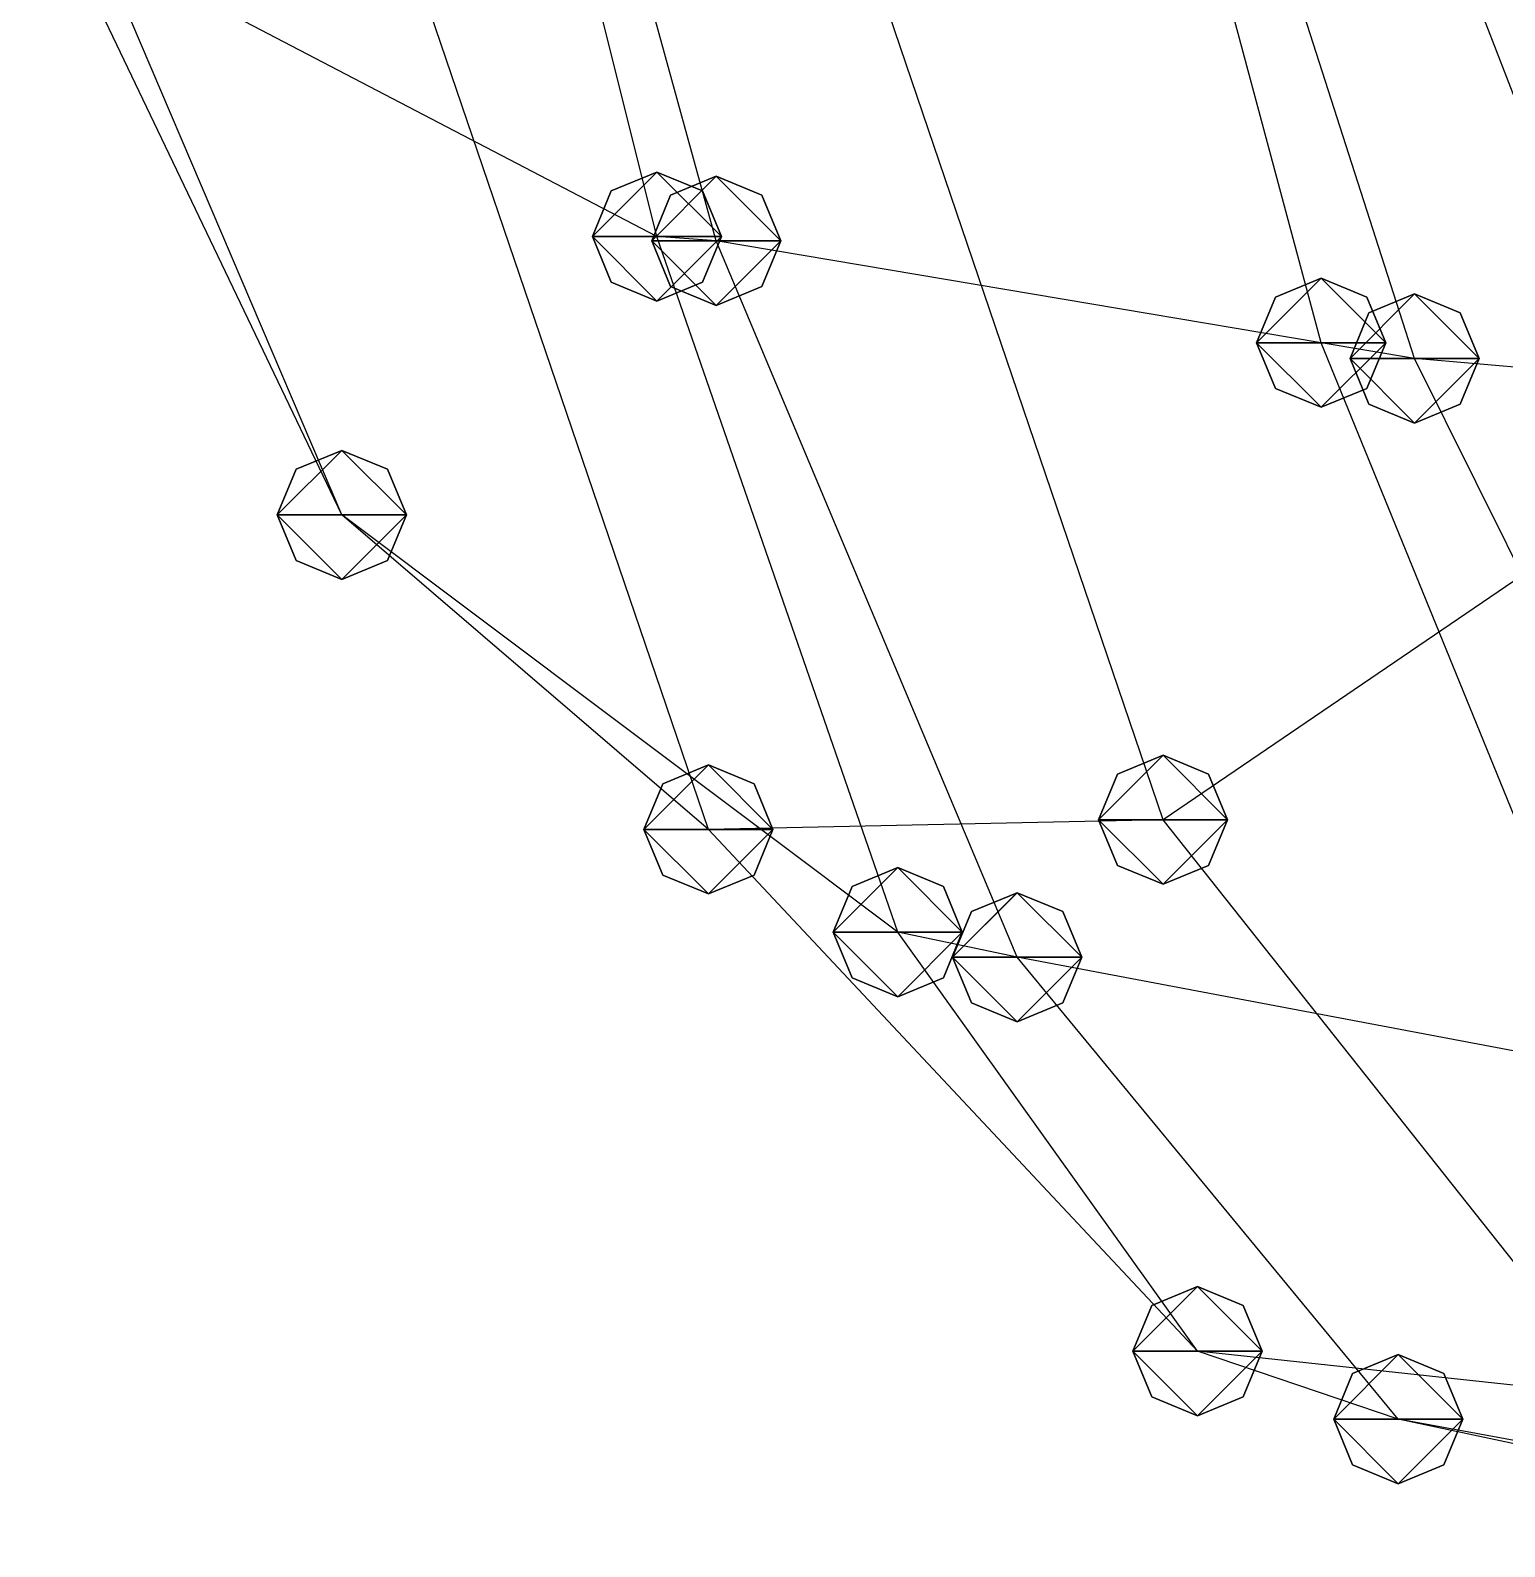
# Model space of a CAD drawing. Header units: metres. Extents: x -57 to 58, y -31 to 41.
# Drawn here: x -37.49 to -14.66, y -27.87 to -4.39 of the extents above; entities that cross this region are included whole.
import ezdxf

# ---------------------------------------------------------------- set-up
doc = ezdxf.new("R2010")
doc.units = ezdxf.units.M

msp = doc.modelspace()

# ---------------------------------------------------------------- linework, layer by layer
for p, q in [((-27.789587, -7.5868607, -145.81827), (-31.28638, 6.4191456, -156.56064)), ((-26.870605, -7.6509857, -146.76012), (-30.750374, 6.4158564, -157.0341)), ((-17.50293, -9.228746, -154.09206), (-21.314512, 4.981947, -164.30792)), ((-16.056509, -9.474102, -155.1622), (-20.677418, 4.9033146, -164.79713)), ((-12.219387, -11.356577, -96.934296), (-18.282597, 4.3190727, -94.81945)), ((-19.953245, -16.616627, -106.188644), (-25.821648, 0.6606579, -103.09273)), ((-32.66926, -11.897137, -128.93661), (-37.494102, -0.5846348, -123.43817)), ((-26.99409, -16.765816, -117.32324), (-32.272514, -1.2515945, -112.70344)), ((-32.66926, -11.897137, -128.93661), (-37.043148, -2.7556458, -139.89957)), ((-27.789587, -7.5868607, -145.81827), (-37.043148, -2.7556458, -139.89957)), ((-27.789587, -6.5868645, -145.82101), (-28.496695, -6.8797565, -145.8202)), ((-27.08248, -6.8797565, -145.8202), (-27.789587, -6.5868645, -145.82101)), ((-26.870605, -6.6509895, -146.76286), (-27.577713, -6.9438815, -146.76205)), ((-26.163498, -6.9438815, -146.76205), (-26.870605, -6.6509895, -146.76286)), ((-28.496695, -6.8797565, -145.8202), (-28.789587, -7.5868607, -145.81827)), ((-27.577713, -6.9438815, -146.76205), (-27.870605, -7.6509857, -146.76012)), ((-26.789587, -7.5868607, -145.81827), (-27.08248, -6.8797565, -145.8202)), ((-25.870605, -7.6509857, -146.76012), (-26.163498, -6.9438815, -146.76205)), ((-28.789587, -7.5868607, -145.81827), (-28.496695, -8.293964, -145.81633)), ((-27.870605, -7.6509857, -146.76012), (-27.577713, -8.358089, -146.75818)), ((-24.062183, -18.357143, -134.24573), (-27.789587, -7.5868607, -145.81827)), ((-26.870605, -7.6509857, -146.76012), (-27.789587, -7.5868607, -145.81827)), ((-27.08248, -8.293964, -145.81633), (-26.789587, -7.5868607, -145.81827)), ((-22.212273, -18.745918, -136.00923), (-26.870605, -7.6509857, -146.76012)), ((-17.50293, -9.228746, -154.09206), (-26.870605, -7.6509857, -146.76012)), ((-26.163498, -8.358089, -146.75818), (-25.870605, -7.6509857, -146.76012)), ((-28.496695, -8.293964, -145.81633), (-27.789587, -8.586857, -145.81552)), ((-27.789587, -8.586857, -145.81552), (-27.08248, -8.293964, -145.81633)), ((-27.577713, -8.358089, -146.75818), (-26.870605, -8.650982, -146.75737)), ((-26.870605, -8.650982, -146.75737), (-26.163498, -8.358089, -146.75818)), ((-17.50293, -8.22875, -154.0948), (-18.210037, -8.521643, -154.094)), ((-16.795822, -8.521643, -154.094), (-17.50293, -8.22875, -154.0948)), ((-18.210037, -8.521643, -154.094), (-18.50293, -9.228746, -154.09206)), ((-16.50293, -9.228746, -154.09206), (-16.795822, -8.521643, -154.094)), ((-16.056509, -8.474106, -155.16495), (-16.763617, -8.766998, -155.16414)), ((-15.349402, -8.766998, -155.16414), (-16.056509, -8.474106, -155.16495)), ((-16.763617, -8.766998, -155.16414), (-17.056509, -9.474102, -155.1622)), ((-15.056509, -9.474102, -155.1622), (-15.349402, -8.766998, -155.16414)), ((-18.50293, -9.228746, -154.09206), (-18.210037, -9.93585, -154.09012)), ((-12.9080715, -20.50372, -143.38094), (-17.50293, -9.228746, -154.09206)), ((-16.056509, -9.474102, -155.1622), (-17.50293, -9.228746, -154.09206)), ((-16.795822, -9.93585, -154.09012), (-16.50293, -9.228746, -154.09206)), ((-17.056509, -9.474102, -155.1622), (-16.763617, -10.181206, -155.16026)), ((-10.369455, -20.94014, -145.24902), (-16.056509, -9.474102, -155.1622)), ((-6.4000797, -10.319096, -162.23605), (-16.056509, -9.474102, -155.1622)), ((-15.349402, -10.181206, -155.16026), (-15.056509, -9.474102, -155.1622)), ((-18.210037, -9.93585, -154.09012), (-17.50293, -10.228743, -154.08931)), ((-17.50293, -10.228743, -154.08931), (-16.795822, -9.93585, -154.09012)), ((-16.763617, -10.181206, -155.16026), (-16.056509, -10.474098, -155.15945)), ((-16.056509, -10.474098, -155.15945), (-15.349402, -10.181206, -155.16026)), ((-32.66926, -10.8971405, -128.93936), (-33.376366, -11.190033, -128.93855)), ((-31.96215, -11.190033, -128.93855), (-32.66926, -10.8971405, -128.93936)), ((-33.376366, -11.190033, -128.93855), (-33.66926, -11.897137, -128.93661)), ((-31.669258, -11.897137, -128.93661), (-31.96215, -11.190033, -128.93855)), ((-12.219387, -11.356577, -96.934296), (-19.953245, -16.616627, -106.188644)), ((-33.66926, -11.897137, -128.93661), (-33.376366, -12.60424, -128.93468)), ((-26.99409, -16.765816, -117.32324), (-32.66926, -11.897137, -128.93661)), ((-24.062183, -18.357143, -134.24573), (-32.66926, -11.897137, -128.93661)), ((-31.96215, -12.60424, -128.93468), (-31.669258, -11.897137, -128.93661)), ((-33.376366, -12.60424, -128.93468), (-32.66926, -12.897133, -128.93387)), ((-32.66926, -12.897133, -128.93387), (-31.96215, -12.60424, -128.93468)), ((-19.953245, -15.616631, -106.19139), (-20.660353, -15.909523, -106.19058)), ((-19.246138, -15.909523, -106.19058), (-19.953245, -15.616631, -106.19139)), ((-26.99409, -15.76582, -117.32599), (-27.701197, -16.058712, -117.32518)), ((-26.286982, -16.058712, -117.32518), (-26.99409, -15.76582, -117.32599)), ((-20.660353, -15.909523, -106.19058), (-20.953245, -16.616627, -106.188644)), ((-18.953245, -16.616627, -106.188644), (-19.246138, -15.909523, -106.19058)), ((-27.701197, -16.058712, -117.32518), (-27.99409, -16.765816, -117.32324)), ((-25.99409, -16.765816, -117.32324), (-26.286982, -16.058712, -117.32518)), ((-19.953245, -16.616627, -106.188644), (-26.99409, -16.765816, -117.32324)), ((-20.953245, -16.616627, -106.188644), (-20.660353, -17.32373, -106.18671)), ((-12.862921, -25.554596, -109.90886), (-19.953245, -16.616627, -106.188644)), ((-19.246138, -17.32373, -106.18671), (-18.953245, -16.616627, -106.188644)), ((-27.99409, -16.765816, -117.32324), (-27.701197, -17.47292, -117.321304)), ((-19.418806, -24.846462, -121.940414), (-26.99409, -16.765816, -117.32324)), ((-26.286982, -17.47292, -117.321304), (-25.99409, -16.765816, -117.32324)), ((-24.062183, -17.357147, -134.24847), (-24.76929, -17.65004, -134.24767)), ((-23.355076, -17.65004, -134.24767), (-24.062183, -17.357147, -134.24847)), ((-20.660353, -17.32373, -106.18671), (-19.953245, -17.616623, -106.1859)), ((-19.953245, -17.616623, -106.1859), (-19.246138, -17.32373, -106.18671)), ((-27.701197, -17.47292, -117.321304), (-26.99409, -17.765812, -117.320496)), ((-26.99409, -17.765812, -117.320496), (-26.286982, -17.47292, -117.321304)), ((-24.76929, -17.65004, -134.24767), (-25.062183, -18.357143, -134.24573)), ((-23.062183, -18.357143, -134.24573), (-23.355076, -17.65004, -134.24767)), ((-22.212273, -17.745922, -136.01198), (-22.91938, -18.038815, -136.01117)), ((-21.505165, -18.038815, -136.01117), (-22.212273, -17.745922, -136.01198)), ((-22.91938, -18.038815, -136.01117), (-23.212273, -18.745918, -136.00923)), ((-21.212273, -18.745918, -136.00923), (-21.505165, -18.038815, -136.01117)), ((-25.062183, -18.357143, -134.24573), (-24.76929, -19.064247, -134.24379)), ((-19.418806, -24.846462, -121.940414), (-24.062183, -18.357143, -134.24573)), ((-22.212273, -18.745918, -136.00923), (-24.062183, -18.357143, -134.24573)), ((-23.355076, -19.064247, -134.24379), (-23.062183, -18.357143, -134.24573)), ((-23.212273, -18.745918, -136.00923), (-22.91938, -19.453022, -136.0073)), ((-16.309954, -25.898422, -124.641685), (-22.212273, -18.745918, -136.00923)), ((-12.9080715, -20.50372, -143.38094), (-22.212273, -18.745918, -136.00923)), ((-21.505165, -19.453022, -136.0073), (-21.212273, -18.745918, -136.00923)), ((-24.76929, -19.064247, -134.24379), (-24.062183, -19.35714, -134.24298)), ((-24.062183, -19.35714, -134.24298), (-23.355076, -19.064247, -134.24379)), ((-22.91938, -19.453022, -136.0073), (-22.212273, -19.745914, -136.00648)), ((-22.212273, -19.745914, -136.00648), (-21.505165, -19.453022, -136.0073)), ((-19.418806, -23.846466, -121.94316), (-20.125914, -24.139359, -121.94235)), ((-18.711699, -24.139359, -121.94235), (-19.418806, -23.846466, -121.94316)), ((-20.125914, -24.139359, -121.94235), (-20.418806, -24.846462, -121.940414)), ((-18.418806, -24.846462, -121.940414), (-18.711699, -24.139359, -121.94235)), ((-20.418806, -24.846462, -121.940414), (-20.125914, -25.553566, -121.93848)), ((-12.862921, -25.554596, -109.90886), (-19.418806, -24.846462, -121.940414)), ((-16.309954, -25.898422, -124.641685), (-19.418806, -24.846462, -121.940414)), ((-18.711699, -25.553566, -121.93848), (-18.418806, -24.846462, -121.940414)), ((-16.309954, -24.898426, -124.64443), (-17.017061, -25.191319, -124.64362)), ((-15.602847, -25.191319, -124.64362), (-16.309954, -24.898426, -124.64443)), ((-17.017061, -25.191319, -124.64362), (-17.309954, -25.898422, -124.641685)), ((-15.309954, -25.898422, -124.641685), (-15.602847, -25.191319, -124.64362)), ((-20.125914, -25.553566, -121.93848), (-19.418806, -25.846458, -121.93767)), ((-19.418806, -25.846458, -121.93767), (-18.711699, -25.553566, -121.93848)), ((-17.309954, -25.898422, -124.641685), (-17.017061, -26.605526, -124.63975)), ((-8.872808, -27.273663, -113.162994), (-16.309954, -25.898422, -124.641685)), ((-7.0504723, -27.873878, -132.01459), (-16.309954, -25.898422, -124.641685)), ((-15.602847, -26.605526, -124.63975), (-15.309954, -25.898422, -124.641685)), ((-17.017061, -26.605526, -124.63975), (-16.309954, -26.898418, -124.63894)), ((-16.309954, -26.898418, -124.63894), (-15.602847, -26.605526, -124.63975))]:
    msp.add_line(p, q)
for points in [[(-28.789587, -7.5868607, -145.81827), (-28.496695, -6.8797565, -145.8202), (-27.789587, -6.5868645, -145.82101), (-27.789488, -6.5867643, -145.8209)], [(-28.789587, -7.5868607, -145.81827), (-27.789587, -6.5868645, -145.82101), (-26.789587, -7.5868607, -145.81827), (-26.789488, -7.5867605, -145.81816)], [(-27.870605, -7.6509857, -146.76012), (-27.577713, -6.9438815, -146.76205), (-26.870605, -6.6509895, -146.76286), (-26.870506, -6.6508894, -146.76276)], [(-27.870605, -7.6509857, -146.76012), (-26.870605, -6.6509895, -146.76286), (-25.870605, -7.6509857, -146.76012), (-25.870506, -7.6508856, -146.76001)], [(-27.789587, -6.5868645, -145.82101), (-27.08248, -6.8797565, -145.8202), (-26.789587, -7.5868607, -145.81827), (-26.789488, -7.5867605, -145.81816)], [(-26.870605, -6.6509895, -146.76286), (-26.163498, -6.9438815, -146.76205), (-25.870605, -7.6509857, -146.76012), (-25.870506, -7.6508856, -146.76001)], [(-27.789587, -8.586857, -145.81552), (-28.496695, -8.293964, -145.81633), (-28.789587, -7.5868607, -145.81827), (-28.789488, -7.5867605, -145.81816)], [(-26.789587, -7.5868607, -145.81827), (-27.789587, -8.586857, -145.81552), (-28.789587, -7.5868607, -145.81827), (-28.789488, -7.5867605, -145.81816)], [(-26.870605, -8.650982, -146.75737), (-27.577713, -8.358089, -146.75818), (-27.870605, -7.6509857, -146.76012), (-27.870506, -7.6508856, -146.76001)], [(-25.870605, -7.6509857, -146.76012), (-26.870605, -8.650982, -146.75737), (-27.870605, -7.6509857, -146.76012), (-27.870506, -7.6508856, -146.76001)], [(-26.789587, -7.5868607, -145.81827), (-27.08248, -8.293964, -145.81633), (-27.789587, -8.586857, -145.81552), (-27.789488, -8.586757, -145.81541)], [(-25.870605, -7.6509857, -146.76012), (-26.163498, -8.358089, -146.75818), (-26.870605, -8.650982, -146.75737), (-26.870506, -8.650882, -146.75726)], [(-18.50293, -9.228746, -154.09206), (-18.210037, -8.521643, -154.094), (-17.50293, -8.22875, -154.0948), (-17.50283, -8.22865, -154.0947)], [(-18.50293, -9.228746, -154.09206), (-17.50293, -8.22875, -154.0948), (-16.50293, -9.228746, -154.09206), (-16.50283, -9.228646, -154.09195)], [(-17.50293, -8.22875, -154.0948), (-16.795822, -8.521643, -154.094), (-16.50293, -9.228746, -154.09206), (-16.50283, -9.228646, -154.09195)], [(-17.056509, -9.474102, -155.1622), (-16.763617, -8.766998, -155.16414), (-16.056509, -8.474106, -155.16495), (-16.05641, -8.474006, -155.16484)], [(-17.056509, -9.474102, -155.1622), (-16.056509, -8.474106, -155.16495), (-15.056509, -9.474102, -155.1622), (-15.056409, -9.474002, -155.1621)], [(-16.056509, -8.474106, -155.16495), (-15.349402, -8.766998, -155.16414), (-15.056509, -9.474102, -155.1622), (-15.056409, -9.474002, -155.1621)], [(-17.50293, -10.228743, -154.08931), (-18.210037, -9.93585, -154.09012), (-18.50293, -9.228746, -154.09206), (-18.50283, -9.228646, -154.09195)], [(-16.50293, -9.228746, -154.09206), (-17.50293, -10.228743, -154.08931), (-18.50293, -9.228746, -154.09206), (-18.50283, -9.228646, -154.09195)], [(-16.50293, -9.228746, -154.09206), (-16.795822, -9.93585, -154.09012), (-17.50293, -10.228743, -154.08931), (-17.50283, -10.228642, -154.0892)], [(-16.056509, -10.474098, -155.15945), (-16.763617, -10.181206, -155.16026), (-17.056509, -9.474102, -155.1622), (-17.05641, -9.474002, -155.1621)], [(-15.056509, -9.474102, -155.1622), (-16.056509, -10.474098, -155.15945), (-17.056509, -9.474102, -155.1622), (-17.05641, -9.474002, -155.1621)], [(-15.056509, -9.474102, -155.1622), (-15.349402, -10.181206, -155.16026), (-16.056509, -10.474098, -155.15945), (-16.05641, -10.473998, -155.15935)], [(-33.66926, -11.897137, -128.93661), (-33.376366, -11.190033, -128.93855), (-32.66926, -10.8971405, -128.93936), (-32.66916, -10.89704, -128.93925)], [(-33.66926, -11.897137, -128.93661), (-32.66926, -10.8971405, -128.93936), (-31.669258, -11.897137, -128.93661), (-31.669159, -11.897037, -128.93651)], [(-32.66926, -10.8971405, -128.93936), (-31.96215, -11.190033, -128.93855), (-31.669258, -11.897137, -128.93661), (-31.669159, -11.897037, -128.93651)], [(-32.66926, -12.897133, -128.93387), (-33.376366, -12.60424, -128.93468), (-33.66926, -11.897137, -128.93661), (-33.66916, -11.897037, -128.93651)], [(-31.669258, -11.897137, -128.93661), (-32.66926, -12.897133, -128.93387), (-33.66926, -11.897137, -128.93661), (-33.66916, -11.897037, -128.93651)], [(-31.669258, -11.897137, -128.93661), (-31.96215, -12.60424, -128.93468), (-32.66926, -12.897133, -128.93387), (-32.66916, -12.897033, -128.93376)], [(-20.953245, -16.616627, -106.188644), (-20.660353, -15.909523, -106.19058), (-19.953245, -15.616631, -106.19139), (-19.953146, -15.61653, -106.19129)], [(-20.953245, -16.616627, -106.188644), (-19.953245, -15.616631, -106.19139), (-18.953245, -16.616627, -106.188644), (-18.953146, -16.616528, -106.188545)], [(-19.953245, -15.616631, -106.19139), (-19.246138, -15.909523, -106.19058), (-18.953245, -16.616627, -106.188644), (-18.953146, -16.616528, -106.188545)], [(-27.99409, -16.765816, -117.32324), (-27.701197, -16.058712, -117.32518), (-26.99409, -15.76582, -117.32599), (-26.99399, -15.765719, -117.32589)], [(-27.99409, -16.765816, -117.32324), (-26.99409, -15.76582, -117.32599), (-25.99409, -16.765816, -117.32324), (-25.99399, -16.765717, -117.32314)], [(-26.99409, -15.76582, -117.32599), (-26.286982, -16.058712, -117.32518), (-25.99409, -16.765816, -117.32324), (-25.99399, -16.765717, -117.32314)], [(-19.953245, -17.616623, -106.1859), (-20.660353, -17.32373, -106.18671), (-20.953245, -16.616627, -106.188644), (-20.953146, -16.616528, -106.188545)], [(-18.953245, -16.616627, -106.188644), (-19.953245, -17.616623, -106.1859), (-20.953245, -16.616627, -106.188644), (-20.953146, -16.616528, -106.188545)], [(-18.953245, -16.616627, -106.188644), (-19.246138, -17.32373, -106.18671), (-19.953245, -17.616623, -106.1859), (-19.953146, -17.616524, -106.1858)], [(-26.99409, -17.765812, -117.320496), (-27.701197, -17.47292, -117.321304), (-27.99409, -16.765816, -117.32324), (-27.99399, -16.765717, -117.32314)], [(-25.99409, -16.765816, -117.32324), (-26.99409, -17.765812, -117.320496), (-27.99409, -16.765816, -117.32324), (-27.99399, -16.765717, -117.32314)], [(-25.99409, -16.765816, -117.32324), (-26.286982, -17.47292, -117.321304), (-26.99409, -17.765812, -117.320496), (-26.99399, -17.765713, -117.3204)], [(-25.062183, -18.357143, -134.24573), (-24.76929, -17.65004, -134.24767), (-24.062183, -17.357147, -134.24847), (-24.062084, -17.357048, -134.24837)], [(-25.062183, -18.357143, -134.24573), (-24.062183, -17.357147, -134.24847), (-23.062183, -18.357143, -134.24573), (-23.062084, -18.357044, -134.24562)], [(-24.062183, -17.357147, -134.24847), (-23.355076, -17.65004, -134.24767), (-23.062183, -18.357143, -134.24573), (-23.062084, -18.357044, -134.24562)], [(-23.212273, -18.745918, -136.00923), (-22.91938, -18.038815, -136.01117), (-22.212273, -17.745922, -136.01198), (-22.212173, -17.745823, -136.01187)], [(-23.212273, -18.745918, -136.00923), (-22.212273, -17.745922, -136.01198), (-21.212273, -18.745918, -136.00923), (-21.212173, -18.74582, -136.00912)], [(-22.212273, -17.745922, -136.01198), (-21.505165, -18.038815, -136.01117), (-21.212273, -18.745918, -136.00923), (-21.212173, -18.74582, -136.00912)], [(-24.062183, -19.35714, -134.24298), (-24.76929, -19.064247, -134.24379), (-25.062183, -18.357143, -134.24573), (-25.062084, -18.357044, -134.24562)], [(-23.062183, -18.357143, -134.24573), (-24.062183, -19.35714, -134.24298), (-25.062183, -18.357143, -134.24573), (-25.062084, -18.357044, -134.24562)], [(-23.062183, -18.357143, -134.24573), (-23.355076, -19.064247, -134.24379), (-24.062183, -19.35714, -134.24298), (-24.062084, -19.35704, -134.24287)], [(-22.212273, -19.745914, -136.00648), (-22.91938, -19.453022, -136.0073), (-23.212273, -18.745918, -136.00923), (-23.212173, -18.74582, -136.00912)], [(-21.212273, -18.745918, -136.00923), (-22.212273, -19.745914, -136.00648), (-23.212273, -18.745918, -136.00923), (-23.212173, -18.74582, -136.00912)], [(-21.212273, -18.745918, -136.00923), (-21.505165, -19.453022, -136.0073), (-22.212273, -19.745914, -136.00648), (-22.212173, -19.745815, -136.00638)], [(-20.418806, -24.846462, -121.940414), (-20.125914, -24.139359, -121.94235), (-19.418806, -23.846466, -121.94316), (-19.418707, -23.846367, -121.94306)], [(-20.418806, -24.846462, -121.940414), (-19.418806, -23.846466, -121.94316), (-18.418806, -24.846462, -121.940414), (-18.418707, -24.846363, -121.940315)], [(-19.418806, -23.846466, -121.94316), (-18.711699, -24.139359, -121.94235), (-18.418806, -24.846462, -121.940414), (-18.418707, -24.846363, -121.940315)], [(-19.418806, -25.846458, -121.93767), (-20.125914, -25.553566, -121.93848), (-20.418806, -24.846462, -121.940414), (-20.418707, -24.846363, -121.940315)], [(-18.418806, -24.846462, -121.940414), (-19.418806, -25.846458, -121.93767), (-20.418806, -24.846462, -121.940414), (-20.418707, -24.846363, -121.940315)], [(-18.418806, -24.846462, -121.940414), (-18.711699, -25.553566, -121.93848), (-19.418806, -25.846458, -121.93767), (-19.418707, -25.84636, -121.93757)], [(-17.309954, -25.898422, -124.641685), (-17.017061, -25.191319, -124.64362), (-16.309954, -24.898426, -124.64443), (-16.309855, -24.898327, -124.64433)], [(-17.309954, -25.898422, -124.641685), (-16.309954, -24.898426, -124.64443), (-15.309954, -25.898422, -124.641685), (-15.309854, -25.898323, -124.64159)], [(-16.309954, -24.898426, -124.64443), (-15.602847, -25.191319, -124.64362), (-15.309954, -25.898422, -124.641685), (-15.309854, -25.898323, -124.64159)], [(-16.309954, -26.898418, -124.63894), (-17.017061, -26.605526, -124.63975), (-17.309954, -25.898422, -124.641685), (-17.309855, -25.898323, -124.64159)], [(-15.309954, -25.898422, -124.641685), (-16.309954, -26.898418, -124.63894), (-17.309954, -25.898422, -124.641685), (-17.309855, -25.898323, -124.64159)], [(-15.309954, -25.898422, -124.641685), (-15.602847, -26.605526, -124.63975), (-16.309954, -26.898418, -124.63894), (-16.309855, -26.89832, -124.63884)]]:
    msp.add_3dface(points)

doc.saveas('drawing.dxf')
